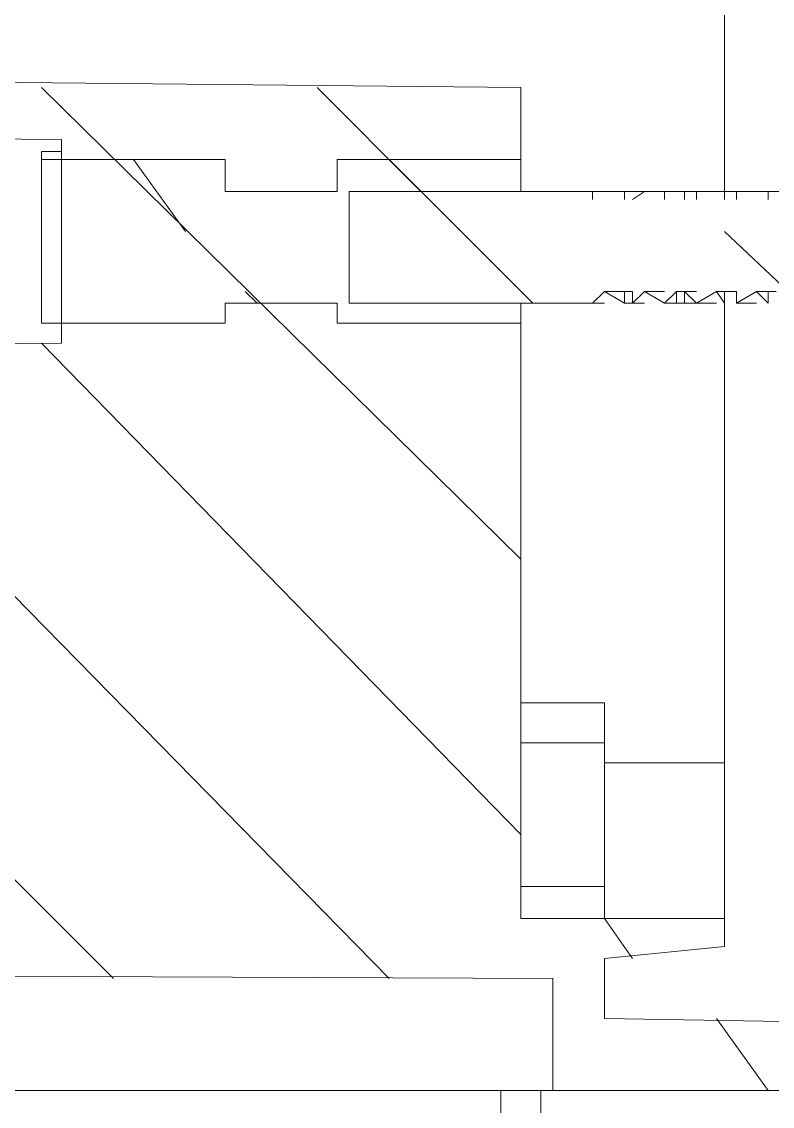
# Model space of a CAD drawing. Header units: millimetres. Extents: x 40 to 176, y -32 to 59.
# Drawn here: x 117.3095 to 117.5721, y 1.4089 to 1.7881 of the extents above; entities that cross this region are included whole.
import ezdxf

# ---------------------------------------------------------------- set-up
doc = ezdxf.new("R2010")
doc.units = ezdxf.units.MM
doc.layers.add('15 - Quadro de medição', color=6, linetype='Continuous')

msp = doc.modelspace()

# ---------------------------------------------------------------- linework, layer by layer
at = {"layer": '15 - Quadro de medição', "color": 7, "linetype": 'Continuous', "lineweight": 20, "true_color": 0x000007}
for points in [[(117.55535, 2.39363), (117.55535, 1.72878), (117.55535, 1.72878)], [(116.48683, 1.4578), (117.49529, 1.45361), (117.49529, 1.4145), (117.76346, 1.4145), (117.76346, 1.43546), (117.51344, 1.43965), (117.51344, 1.4606), (117.55535, 1.46479), (117.55535, 1.47457), (117.48411, 1.47457), (117.48411, 1.68967), (117.42405, 1.68967), (117.42405, 1.72878), (117.48411, 1.72878), (117.48411, 1.76509), (116.50079, 1.77487)], [(117.48411, 1.60027), (117.3165, 1.76509), (117.3165, 1.76509)], [(117.44919, 1.72878), (117.41288, 1.76509), (117.41288, 1.76509)], [(116.48264, 1.75392), (117.32349, 1.74693), (117.32349, 1.6757), (116.48264, 1.66871)], [(117.32349, 1.74274), (117.3165, 1.74274), (117.3165, 1.73995)], [(117.3165, 1.73995), (117.38075, 1.73995), (117.38075, 1.73995)], [(117.3165, 1.68268), (117.3165, 1.73995), (117.3165, 1.73995)], [(117.36678, 1.71481), (117.34863, 1.73995), (117.34863, 1.73995)], [(117.38075, 1.73995), (117.38075, 1.72878), (117.38075, 1.72878)], [(117.41986, 1.73995), (117.48411, 1.73995), (117.48411, 1.73995)], [(117.41986, 1.72878), (117.41986, 1.73995), (117.41986, 1.73995)], [(117.4883, 1.68967), (117.43802, 1.73995), (117.43802, 1.73995)], [(117.48411, 1.73995), (117.48411, 1.72878), (117.48411, 1.72878)], [(117.38075, 1.72878), (117.41986, 1.72878), (117.41986, 1.72878)], [(117.64195, 1.72878), (117.48411, 1.72878)], [(117.50925, 1.72598), (117.50925, 1.72878), (117.50925, 1.72878)], [(117.51344, 1.72878), (117.52043, 1.72878), (117.52043, 1.72878)], [(117.52043, 1.72598), (117.52043, 1.72878), (117.52322, 1.72878)], [(117.52322, 1.72598), (117.52741, 1.72878), (117.52741, 1.72878)], [(117.5344, 1.72598), (117.5344, 1.72878), (117.5344, 1.72878)], [(117.53859, 1.72878), (117.54138, 1.72878), (117.54138, 1.72878)], [(117.54138, 1.72598), (117.54138, 1.72878), (117.54138, 1.72878)], [(117.54557, 1.72598), (117.54557, 1.72878), (117.54557, 1.72878)], [(117.55255, 1.72878), (117.55535, 1.72878), (117.55535, 1.72878)], [(117.55535, 1.72598), (117.55535, 1.72878), (117.55535, 1.72878)], [(117.55954, 1.72598), (117.55954, 1.72878), (117.55954, 1.72878)], [(117.56652, 1.72878), (117.57071, 1.72878), (117.57071, 1.72878)], [(117.57071, 1.72598), (117.57071, 1.72878), (117.57071, 1.72878)], [(117.58468, 1.68967), (117.5777, 1.69386), (117.55535, 1.71481)], [(117.39193, 1.68967), (117.38774, 1.69386), (117.38774, 1.69386)], [(117.48411, 1.68967), (117.50925, 1.68967), (117.51344, 1.69386), (117.52043, 1.68967), (117.52043, 1.69386), (117.52322, 1.69386), (117.52322, 1.68967), (117.52741, 1.69386), (117.5344, 1.68967), (117.53859, 1.69386), (117.53859, 1.68967), (117.54138, 1.68967), (117.54138, 1.69386), (117.54557, 1.68967), (117.55255, 1.69386), (117.55535, 1.68967), (117.55535, 1.69386), (117.55954, 1.69386), (117.55954, 1.68967), (117.56652, 1.69386), (117.57071, 1.68967), (117.57071, 1.69386), (117.57351, 1.69386)], [(117.51344, 1.69386), (117.52043, 1.69386), (117.52043, 1.69386)], [(117.52043, 1.69386), (117.52322, 1.69386), (117.52322, 1.69386)], [(117.52741, 1.69386), (117.5344, 1.69386), (117.5344, 1.69386)], [(117.53859, 1.69386), (117.54138, 1.69386), (117.54138, 1.69386)], [(117.54138, 1.69386), (117.54557, 1.69386), (117.54557, 1.69386)], [(117.55255, 1.69386), (117.55535, 1.69386), (117.55535, 1.69386)], [(117.55535, 1.68967), (117.55535, 1.69386), (117.55535, 1.69386)], [(117.56652, 1.69386), (117.57071, 1.69386), (117.57071, 1.69386)], [(117.57071, 1.68967), (117.57071, 1.69386), (117.57071, 1.69386)], [(117.41986, 1.68967), (117.38075, 1.68967), (117.38075, 1.68967)], [(117.38075, 1.68967), (117.38075, 1.68268), (117.38075, 1.68268)], [(117.41986, 1.68268), (117.41986, 1.68967), (117.41986, 1.68967)], [(117.48411, 1.68967), (117.48411, 1.68268), (117.48411, 1.68268)], [(117.50925, 1.68967), (117.51344, 1.68967), (117.51344, 1.68967)], [(117.52043, 1.68967), (117.52322, 1.68967), (117.52322, 1.68967)], [(117.52322, 1.68967), (117.52741, 1.68967), (117.52741, 1.68967)], [(117.5344, 1.68967), (117.53859, 1.68967), (117.53859, 1.68967)], [(117.54138, 1.68967), (117.54557, 1.68967), (117.54557, 1.68967)], [(117.54557, 1.68967), (117.55255, 1.68967), (117.55255, 1.68967)], [(117.55535, 1.68967), (117.55535, 1.52904), (117.55535, 1.52904)], [(117.55954, 1.68967), (117.56652, 1.68967), (117.56652, 1.68967)], [(117.38075, 1.68268), (117.3165, 1.68268), (117.3165, 1.68268)], [(117.48411, 1.68268), (117.41986, 1.68268), (117.41986, 1.68268)], [(117.43802, 1.45361), (117.22013, 1.6757), (117.22013, 1.6757)], [(117.48411, 1.5039), (117.3165, 1.6757), (117.3165, 1.6757)], [(117.34164, 1.45361), (117.12375, 1.67151), (117.12375, 1.67151)], [(117.51344, 1.54999), (117.48411, 1.54999), (117.48411, 1.54999)], [(117.51344, 1.53602), (117.51344, 1.54999), (117.51344, 1.54999)], [(117.48411, 1.53602), (117.51344, 1.53602), (117.51344, 1.53602)], [(117.51344, 1.48574), (117.51344, 1.53602), (117.51344, 1.53602)], [(117.51344, 1.52904), (117.55535, 1.52904), (117.55535, 1.47457)], [(117.51344, 1.48574), (117.48411, 1.48574), (117.48411, 1.48574)], [(117.51344, 1.47457), (117.51344, 1.48574), (117.51344, 1.48574)], [(117.52322, 1.4606), (117.51344, 1.47457), (117.51344, 1.47457)], [(117.57071, 1.4145), (117.55255, 1.43965), (117.55255, 1.43965)], [(117.64893, 1.29997), (117.64893, 1.40333), (117.4911, 1.40333), (117.4911, 1.4145), (117.47713, 1.4145), (117.47713, 1.33629), (116.50498, 1.3321), (116.50498, 1.4145), (116.48683, 1.4145), (116.48683, 1.40333), (116.44772, 1.40333), (116.44772, 1.38936), (116.4547, 1.38936), (116.4547, -0.38033), (116.46588, -0.41944)], [(116.48264, 1.4145), (117.49529, 1.4145), (117.49529, 1.4145)], [(116.53292, 1.3321), (116.53292, 1.4145), (117.47713, 1.4145)], [(116.53292, 1.4145), (117.47294, 1.4145), (117.47294, 1.4145)]]:
    msp.add_lwpolyline(points, dxfattribs=at)

doc.saveas('drawing.dxf')
